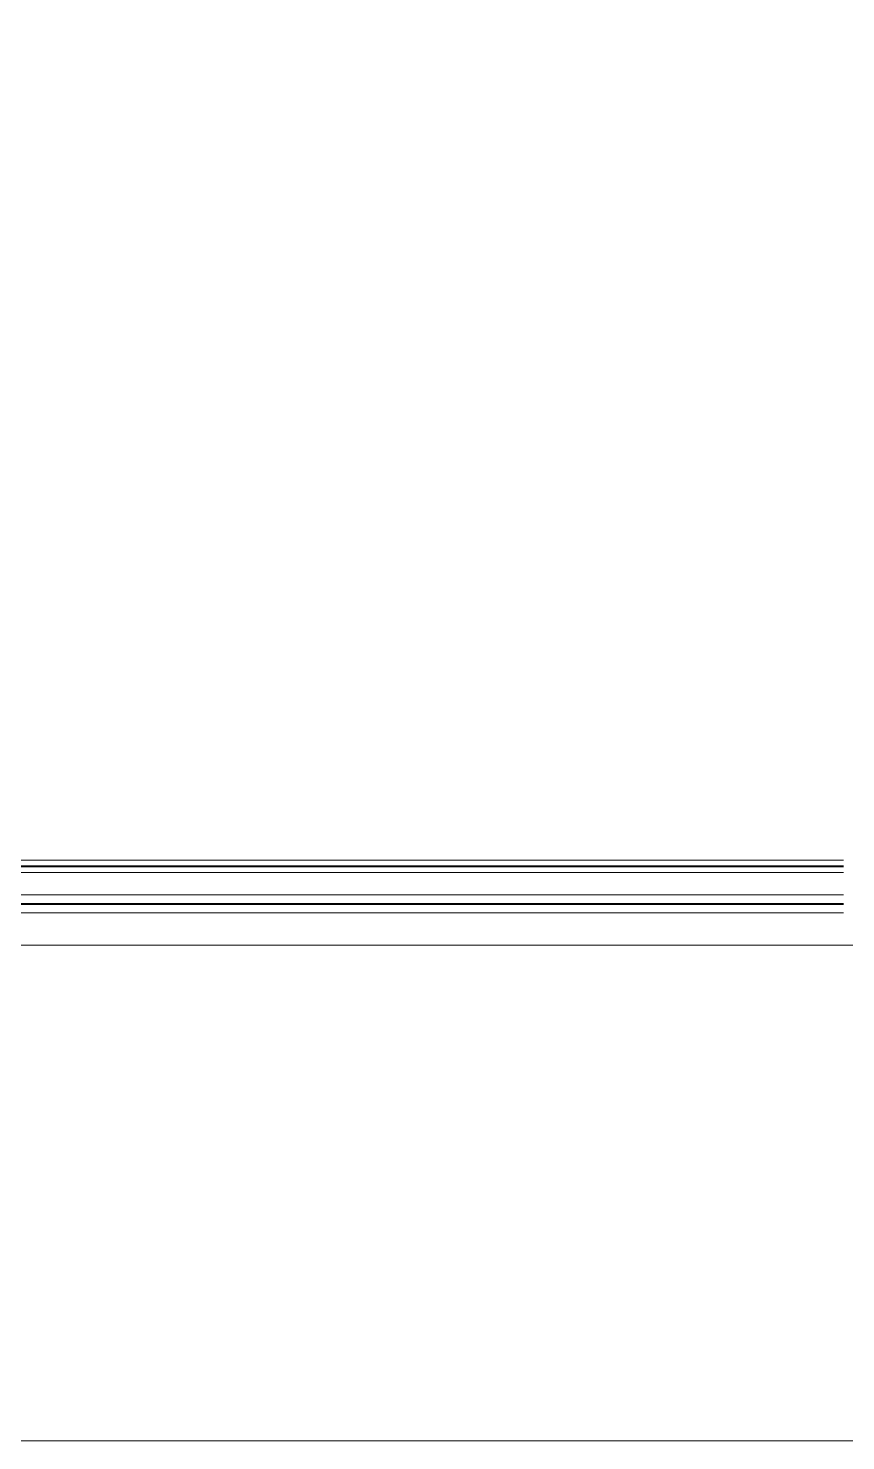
# Model space of a CAD drawing. Extents: x -2749 to 23780, y -1311 to 8245.
# Drawn here: x 14050.5 to 14108.7, y 284.7 to 385.3 of the extents above; entities that cross this region are included whole.
import ezdxf

# ---------------------------------------------------------------- set-up
doc = ezdxf.new("R2010")
doc.units = 0
doc.header["$MEASUREMENT"] = 0
doc.layers.get('0').update_dxf_attribs({"color": 9, "lineweight": 9})
for name, color, linetype, lineweight in [('06D', 9, 'Continuous', 9), ('10', 9, 'Continuous', 9), ('15', 9, 'Continuous', 9)]:
    doc.layers.add(name, color=color, linetype=linetype, lineweight=lineweight)

# ---------------------------------------------------------------- blocks, each defined once
blk = doc.blocks.new('*U329')
at = {"layer": '15'}
for p, q in [((1.47, -18.95), (62.7, -18.95)), ((1.47, -19.35), (62.7, -19.35)), ((1.47, -19.42), (62.7, -19.42)), ((1.47, -19.82), (62.7, -19.82)), ((1.47, -21.42), (62.7, -21.42)), ((1.47, -22.02), (62.7, -22.02)), ((1.47, -22.1), (62.7, -22.1)), ((1.47, -22.7), (62.7, -22.7))]:
    blk.add_line(p, q, dxfattribs=at)
blk = doc.blocks.new('p-2. kat planı')
at = {"layer": '06D'}
for points in [[(15478.82, 284.7), (13012.2, 284.7), (13012.2, 1124.03)], [(13047.5, 1124.03), (13047.5, 320), (15478.82, 320)]]:
    blk.add_lwpolyline(points, dxfattribs=at)
at = {"layer": '10'}
blk.add_blockref('*U329', (14045.83, 345), dxfattribs=at)

msp = doc.modelspace()

# ---------------------------------------------------------------- block references
msp.add_blockref('p-2. kat planı', (0, 0))

doc.saveas('drawing.dxf')
